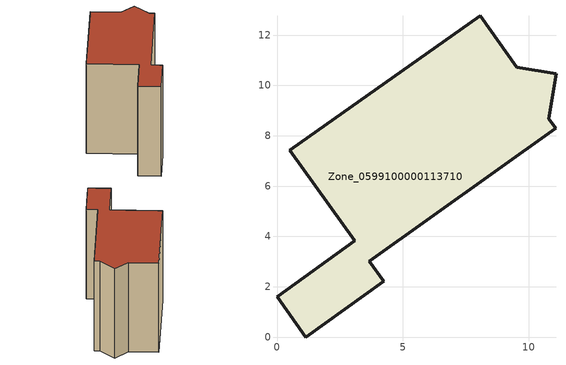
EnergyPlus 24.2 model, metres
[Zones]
Zone_0599100000113710
 floor ground (C_G): 3.67,3.01 4.24,2.21 1.15,0 0,1.61 3.09,3.82 0.51,7.42 8.07,12.76 9.53,10.72 11.09,10.46 10.8,8.68 11.08,8.3 z0
 wall outside (C_F): 4.24,2.21 3.67,3.01 11.08,8.3 10.8,8.68 11.09,10.46 9.53,10.72 8.07,12.76 0.51,7.42 3.09,3.82 0,1.61 1.15,0 4.24,2.21 z0:8.43
 roof outside (C_R): 8.07,12.76 0.51,7.42 3.09,3.82 0,1.61 1.15,0 4.24,2.21 3.67,3.01 11.08,8.3 10.8,8.68 11.09,10.46 9.53,10.72 z8.43
[BUILDING]
Pand.0599100000113710: North Axis=0; Terrain=City; Loads Convergence Tolerance Value=0.04; Temperature Convergence Tolerance Value=0.4; Solar Distribution=FullExterior; Maximum Number of Warmup Days=25; Minimum Number of Warmup Days=1
[Site:Location]
Rotterdam.The.Hague.AP_ZH_NLD Design_Conditions: Latitude=51.96; Longitude=4.45; Time Zone=1; Elevation=-4.5
[SITE:GROUNDTEMPERATURE:BUILDINGSURFACE]
18, 18, 18, 18, 18, 18, 18, 18, 18, 18, 18, 18
[MATERIAL] Thermal Absorptance=0.9; Solar Absorptance=0.7; Visible Absorptance=0.7
Name | Roughness | Thickness | Conductivity | Density | Specific Heat
G.TI.1975-1991 | MediumSmooth | 0.15 | 0.288461 | 540 | 1210
F.TI.1975-1991 | Rough | 0.3 | 0.230769 | 1920 | 840
R.TI.1975-1991 | MediumRough | 0.2 | 0.153846 | 1500 | 1000
[CONSTRUCTION]
C_G: G.TI.1975-1991
C_F: F.TI.1975-1991
C_R: R.TI.1975-1991
[ZONE]
Zone_0599100000113710: Type=1; Multiplier=1; Ceiling Height=Autocalculate; Volume=Autocalculate; Floor Area=autocalculate; Part of Total Floor Area=Yes
[ZONEINFILTRATION:DESIGNFLOWRATE]
Infil_Zone_0599100000113710: Zone or ZoneList or Space or SpaceList=Zone_0599100000113710; Schedule=AlwaysOn; Design Flow Rate Calculation Method=Flow/Area; Flow Rate per Floor Area=0.003; Constant Term Coefficient=1; Temperature Term Coefficient=0; Velocity Term Coefficient=0; Velocity Squared Term Coefficient=0
[HVACTEMPLATE:ZONE:IDEALLOADSAIRSYSTEM]
Zone_0599100000113710: Maximum Heating Supply Air Temperature=50; Minimum Cooling Supply Air Temperature=13; Maximum Heating Supply Air Humidity Ratio=0.0156; Minimum Cooling Supply Air Humidity Ratio=0.0077; Heating Limit=NoLimit; Cooling Limit=NoLimit; Dehumidification Control Type=ConstantSensibleHeatRatio; Cooling Sensible Heat Ratio=0.7; Dehumidification Setpoint=60; Humidification Control Type=None; Humidification Setpoint=30; Outdoor Air Method=None; Outdoor Air Flow Rate per Person=0.00944; Outdoor Air Flow Rate per Zone Floor Area=0; Outdoor Air Flow Rate per Zone=0; Demand Controlled Ventilation Type=None; Outdoor Air Economizer Type=NoEconomizer; Heat Recovery Type=None; Sensible Heat Recovery Effectiveness=0.7; Latent Heat Recovery Effectiveness=0.65
[ZONECONTROL:THERMOSTAT]
ThermostatControl_Zone_0599100000113710: Zone or ZoneList=Zone_0599100000113710; Control Type Schedule=DualSetpointControlType; Control 1=Thermostat_Zone_0599100000113710; Temperature Difference Between Cutout And Setpoint=0
[THERMOSTATSETPOINT:DUALSETPOINT]
Thermostat_Zone_0599100000113710: Heating Setpoint Temperature Schedule=HeatingSetpoint_Zone_0599100000113710; Cooling Setpoint Temperature Schedule=CoolingSetpoint_Zone_0599100000113710
[SCHEDULE:COMPACT]
HeatingSetpoint_Zone_0599100000113710: Through: 12/31, For: AllDays, Until: 24:00, 21
CoolingSetpoint_Zone_0599100000113710: Through: 12/31, For: AllDays, Until: 24:00, 24
DualSetpointControlType: Through: 12/31, For: AllDays, Until: 24:00, 4
AlwaysOn: Through: 12/31, For: AllDays, Until: 24:00, 1
